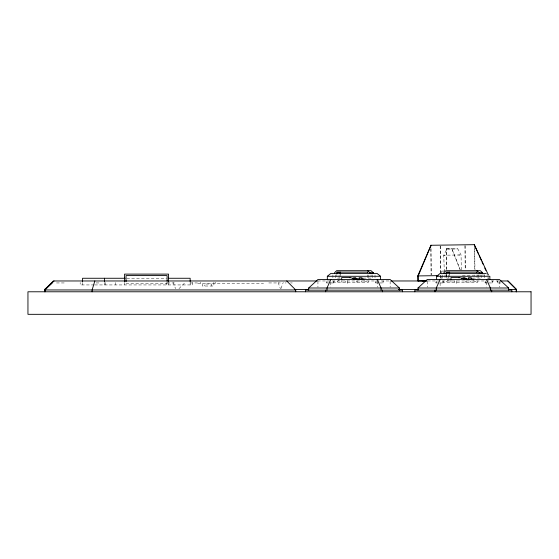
<?xml version="1.0" encoding="UTF-8"?>
<svg xmlns="http://www.w3.org/2000/svg" width="559" height="559" viewBox="0 0 559 559"><rect width="100%" height="100%" fill="white"/><g stroke="black" fill="none" stroke-linecap="round" stroke-linejoin="round"><path stroke-width="0.42" stroke-dasharray="2.79 2.1" d="M280.988 288.5L283.238 282.47M461.28 269.997L461.077 254.967L457.814 248.874L446.872 249.021L443.769 255.197L444.265 271.059M178.971 288.661L185.483 282.148M339.173 280.073L337.161 281.708L337.161 282.225M448.465 280.073L446.452 281.708L446.452 282.225M446.543 269.368L446.389 248.657L446.662 269.361M460.204 269.704L451.805 248.587L460.085 269.711M474.689 275.168L475.038 275.147M441.917 278.913L441.813 271.094L444.817 271.052M446.271 248.664L451.924 248.58M444.943 255.177L443.769 255.197L461.077 254.967L458.52 255.002M444.559 271.059L441.813 271.094M462.377 275.314L487.05 275.007M446.872 249.021L457.814 248.874M340.291 278.082L336.86 278.082L336.86 274.769M363.336 278.082L371.043 278.082L371.043 274.874M449.576 278.082L446.152 278.082L446.152 274.769M472.621 278.082L480.328 278.082L480.328 274.874M126.809 278.263L166.722 278.263M317.645 280.967L390.336 280.967M427.558 280.967L500.032 280.967M56.508 282.952L64.865 282.952M96.092 282.952L100.634 282.952M167.106 282.952L174.324 282.952M190.004 282.952L197.39 282.952M268.802 282.952L280.248 282.952M285.069 282.952L286.124 282.952M290.477 282.952L292.28 282.952M328.727 282.952L326.596 282.952L326.596 280.967M330.53 282.952L334.135 282.952L334.135 280.967M377.604 282.952L375.802 282.952L375.802 280.967M379.54 282.952L383.146 282.952L383.146 280.967M437.69 282.952L435.887 282.952L435.887 280.967M439.814 282.952L443.42 282.952L443.42 280.967M487.029 282.952L485.086 282.952L485.086 280.967M488.832 282.952L492.437 282.952L492.437 280.967M501.018 282.952L497.349 282.952L497.349 280.967M197.732 283.308L263.555 283.308M126.027 283.455L167.106 283.455L167.106 281.967M94.115 284.936L80.175 284.936L80.175 282.554M94.702 284.936L192.534 284.936L192.534 282.554M473.194 280.863L475.667 281.45L475.667 282.225M363.902 280.863L366.376 281.45L366.376 282.225M278.123 282.505L280.415 288.668M173.241 282.505L175.533 288.668M488.391 277.495L488.412 279.172M487.944 277.523L487.979 280.045M474.696 249.028L474.968 269.92M474.305 246.435L474.619 269.948M465.172 245.667L465.493 269.927M464.885 245.681L465.207 269.941M446.732 274.532L446.788 278.85M446.613 274.546L446.669 278.857M440.45 245.995L440.883 278.92M440.164 246.009L440.597 278.934M431.073 248.734L431.422 274.853M430.723 248.755L431.073 274.874M499.425 281.219L499.425 287.151M497.412 280.967L497.412 282.952M492.304 280.967L492.304 282.952M486.547 282.064L486.547 287.151M485.219 280.967L485.219 282.952M484.29 274.923L484.29 278.759M481.474 274.923L481.474 278.759M478.127 274.923L478.127 278.759M477.84 280.967L477.84 282.225L442.672 282.225L442.672 280.967M476.981 274.874L476.981 278.082M470.797 280.967L470.797 282.225M466.472 280.814L466.472 282.225M465.71 280.967L465.71 282.225M456.549 280.667L456.549 283.853M454.712 280.967L454.712 282.225M450.959 279.521L450.959 282.225M449.499 273.938L449.499 278.082M448.353 274.923L448.353 278.759M445.006 274.923L445.006 278.759M443.098 280.967L443.098 282.952M442.19 274.923L442.19 278.759M440.108 282.91L440.108 287.151M436.209 280.967L436.209 282.952M427.23 281.219L427.23 287.151M390.14 281.219L390.14 287.151M383.013 280.967L383.013 282.952M377.262 281.219L377.262 287.151M375.934 280.967L375.934 282.952M375.005 274.923L375.005 278.759M372.182 274.923L372.182 278.759M368.835 274.923L368.835 278.759M368.556 280.967L368.556 282.225L333.388 282.225L333.388 280.967M367.696 274.874L367.696 278.082M361.505 280.967L361.505 282.225M357.18 280.814L357.18 282.225M356.418 280.967L356.418 282.225M347.265 280.667L347.265 283.853M345.42 280.967L345.42 282.225M341.668 280.667L341.668 282.225M340.207 273.938L340.207 278.082M339.068 274.923L339.068 278.759M335.721 274.923L335.721 278.759M333.807 280.967L333.807 282.952M332.898 274.923L332.898 278.759M330.816 282.064L330.816 287.151M326.924 280.967L326.924 282.952M317.938 281.219L317.938 287.151M215.704 282.225L215.704 283.308M213.901 282.225L213.901 286.012L202.358 286.012L202.358 282.225M211.554 286.012L211.554 284.028L204.699 284.028L204.699 286.012M200.555 282.225L200.555 283.308M190.151 282.428L190.151 284.936M168.58 282.428L168.58 284.936M166.198 282.554L166.198 284.936M124.552 282.428L124.552 284.936M115.601 282.554L115.601 284.936M105.581 282.554L105.581 284.936M104.505 282.428L104.505 284.936M82.557 282.428L82.557 284.936"/><path stroke-width="0.84" d="M94.827 280.967L92.109 289.96L92.109 291.784M417.769 275.929L431.031 245.247L418.209 275.894L418.279 280.946L417.832 280.974L417.769 275.929L438.13 275.636M330.816 279.521L326.987 287.997L326.987 290.163M440.108 279.521L436.279 287.997L436.279 290.163M336.86 273.938L337.014 272.128L368.067 272.128M340.207 273.938L340.361 272.128M446.152 273.938L446.306 272.128L477.358 272.128M449.499 273.938L449.653 272.128M44.867 289.436L53.336 280.967L317.086 280.967M45.048 291.784L45.048 289.96L54.041 280.967M308.701 290.163L308.701 287.997L317.938 279.521L390.14 279.521L399.378 287.997L399.378 290.163M417.992 290.163L417.992 287.997L427.23 279.521L499.425 279.521L508.662 287.997L508.662 290.163M52.008 283.175L44.867 289.255L44.867 291.784M327.329 279.402L327.329 276.279L330.914 273.393L376.99 273.393L380.574 276.279L380.574 279.402M436.621 279.402L436.621 276.279L440.206 273.393L486.274 273.393M487.916 275L488.356 274.965L474.284 244.695L478.476 254.017M474.633 244.674L430.682 245.275L430.703 247.015M418.279 280.946L426.936 280.835M422.164 280.918L426.496 280.863M336.86 272.282L340.207 272.282M446.152 272.282L449.499 272.282M367.682 270.689L369.981 272.757L373.328 272.757L373.328 273.393M476.974 270.689L479.273 272.757L482.613 272.757L482.613 273.393M327.329 276.279L380.574 276.279M436.621 276.279L489.859 276.279L489.859 279.402M349.606 277.718L349.969 277.718M353.561 277.718L355.81 277.718M458.632 277.718L459.26 277.718M462.845 277.718L465.102 277.718M125.076 278.263L82.557 278.263L82.557 281.596M168.455 278.263L190.151 278.263L190.151 281.596M352.345 278.438L357.033 278.438M461.629 278.438L466.318 278.438M353.77 278.983L363.888 278.983M463.907 278.983L473.18 278.983M391.209 280.967L426.084 280.967M500.207 280.967L508.054 280.967L516.341 289.255L516.341 291.784M308.701 287.997L399.378 287.997M417.992 287.997L508.662 287.997M294.544 289.436L308.512 289.436M398.427 289.436L418.509 289.436M508.424 289.436L516.285 289.436L516.285 291.784M45.048 289.96L295.725 289.96L295.725 291.784M468.246 279.689L459.17 277.537L450.959 277.537L450.959 279.884M358.955 279.689L349.885 277.537L341.668 277.537L341.668 279.884M482.613 272.757L480.321 270.689L445.9 270.689L443.867 272.757L443.867 273.393M476.603 272.128L476.981 272.464M373.328 272.757L371.029 270.689L336.616 270.689L334.575 272.757L334.575 273.393M367.319 272.128L367.696 272.464M507.81 280.967L516.285 289.436M286.732 280.967L295.725 289.96M486.547 279.521L490.376 287.997L490.376 290.163M377.262 279.521L381.091 287.997L381.091 290.163M479.175 255.575L481.271 260.235M481.97 261.787L483.018 264.121M484.765 268.006L485.813 270.332M511.841 291.784L511.841 290.163L414.813 290.163L414.813 291.784M491.689 290.163L491.689 291.784M479.273 272.757L479.273 273.393M471.314 278.983L471.314 277.718L468.428 277.718L468.428 278.983M434.965 290.163L434.965 291.784M402.55 291.784L402.55 290.163L305.528 290.163L305.528 291.784M382.405 290.163L382.405 291.784M369.981 272.757L369.981 273.393M362.022 278.983L362.022 277.718L359.137 277.718L359.137 278.983M325.673 290.163L325.673 291.784M168.58 281.596L168.552 274.113L124.552 274.113L124.552 281.596M167.106 281.226L167.078 275.587L126.027 275.587L126.027 281.722M104.505 278.263L104.505 281.596M531.05 291.784L27.95 291.784L27.95 314.326L531.05 314.326L531.05 291.784"/></g></svg>
